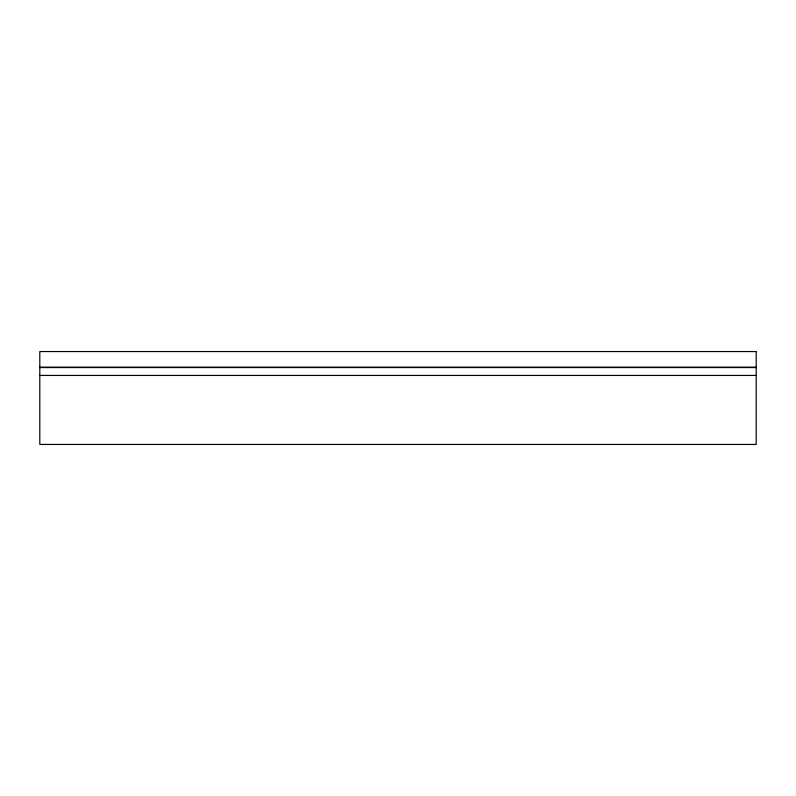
<?xml version="1.0" encoding="UTF-8"?>
<svg xmlns="http://www.w3.org/2000/svg" width="796" height="796" viewBox="0 0 796 796"><rect width="100%" height="100%" fill="white"/><g stroke="black" fill="none" stroke-linecap="round" stroke-linejoin="round"><path stroke-width="1.19" d="M39.8 367.185L756.2 367.185M39.8 367.553L756.2 367.553M39.8 375.433L756.2 375.433M756.2 351.553L39.8 351.553L39.8 444.447L756.2 444.447L756.2 351.553"/></g></svg>
